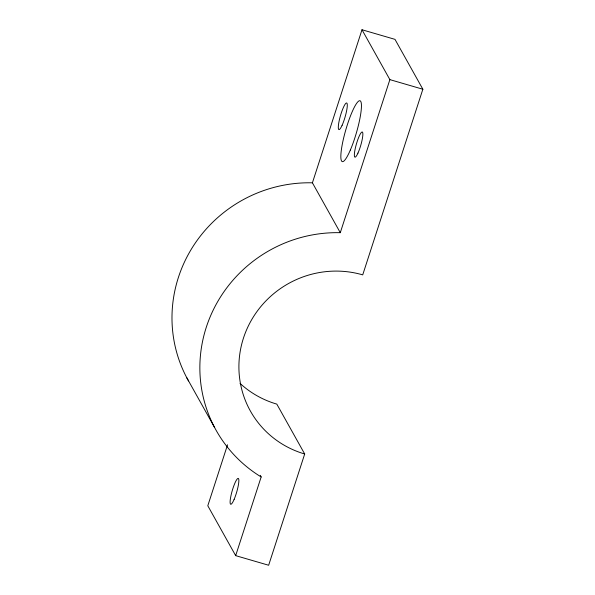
<?xml version="1.0" encoding="UTF-8"?>
<svg xmlns="http://www.w3.org/2000/svg" width="595" height="595" viewBox="0 0 595 595"><rect width="100%" height="100%" fill="white"/><g stroke="black" fill="none" stroke-linecap="round" stroke-linejoin="round"><path stroke-width="0.89" d="M227.558 444.755L207.796 505.765L235.672 555.641L268.65 565.25L304.692 453.992A95.468 92.671 -29.2 0 1 243.452 338.124A95.468 92.671 -29.2 0 1 362.719 274.875L422.859 89.235L394.983 39.359L361.998 29.75L312.412 182.814A134.782 130.833 -29.2 0 0 192.341 247.542A134.782 130.833 -29.2 0 0 188.526 380.926M235.672 555.641L261.16 476.952A134.782 130.833 -29.2 0 1 206.279 327.295A134.782 130.833 -29.2 0 1 340.288 232.69L389.874 79.626L361.998 29.75M389.874 79.626L422.859 89.235M312.412 182.814L340.288 232.69M304.692 453.992L276.816 404.117A95.468 92.671 -29.2 0 1 240.038 383.381M260.26 475.346L261.16 476.952M186.763 377.699L214.639 427.574M234.133 499.361A13.477 2.343 -73.8 0 0 238.439 478.529A13.477 2.343 -73.8 0 0 230.86 496.171A13.477 2.343 -73.8 0 0 234.133 499.361M350.343 150.052A31.713 5.511 -73.8 0 0 360.466 101.038A31.713 5.511 -73.8 0 0 342.631 142.562A31.713 5.511 -73.8 0 0 350.343 150.052M342.103 125.292A13.841 2.402 -73.8 0 0 347.011 103.307A13.841 2.402 -73.8 0 0 339.291 120.264A13.841 2.402 -73.8 0 0 342.103 125.292M357.952 153.108A13.105 2.276 -73.8 0 0 362.593 132.283A13.105 2.276 -73.8 0 0 355.289 148.348A13.105 2.276 -73.8 0 0 357.952 153.108"/></g></svg>
